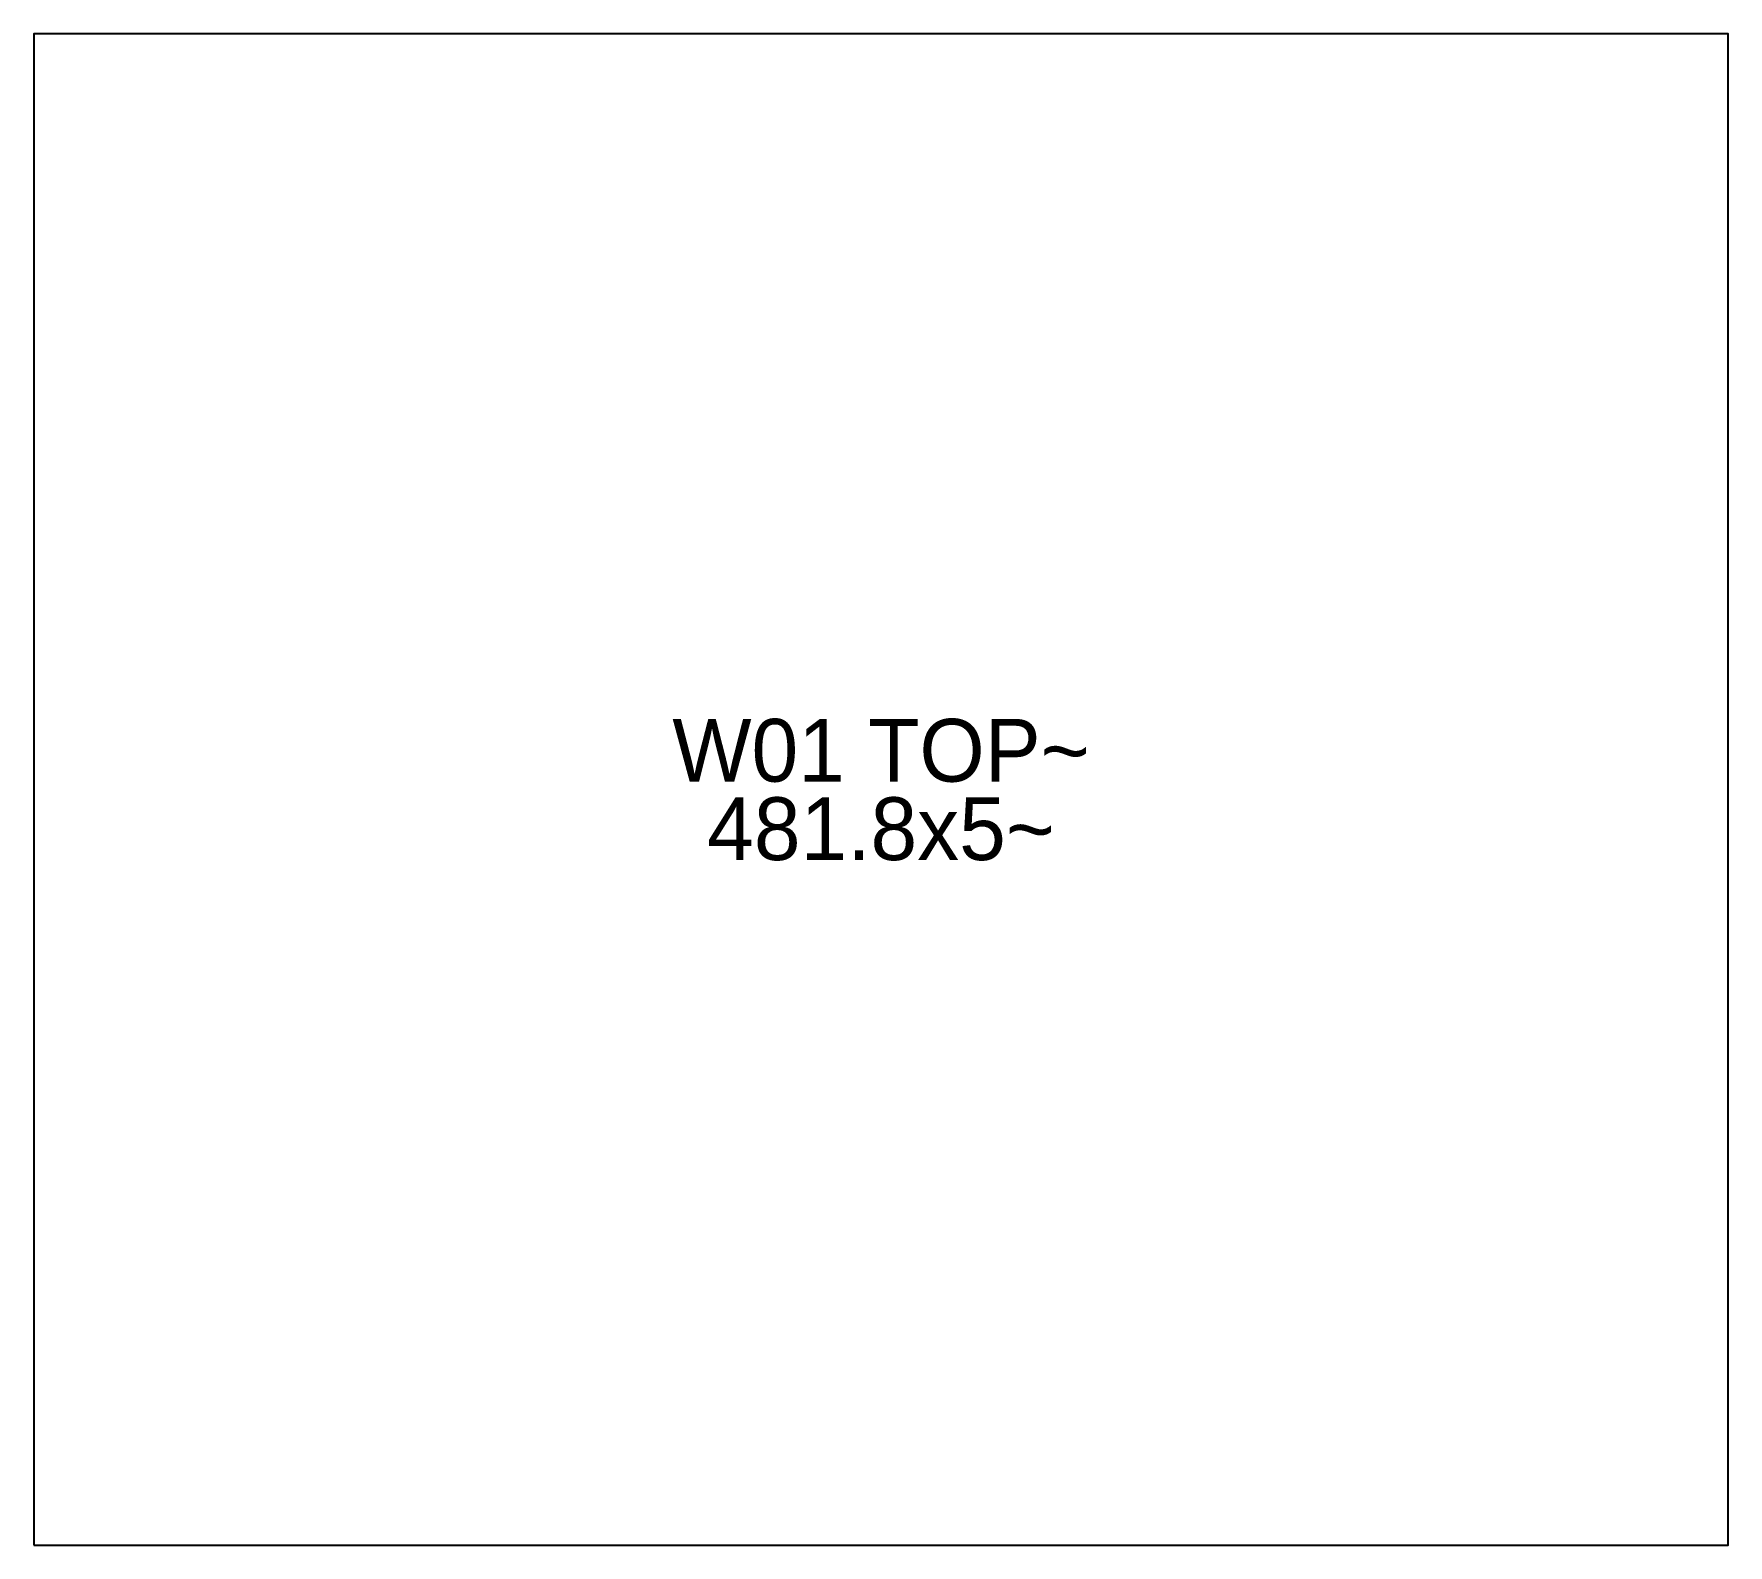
# Model space of a CAD drawing. Extents: x 0 to 540, y 0 to 482.
import ezdxf
from ezdxf.enums import TextEntityAlignment as Align

# ---------------------------------------------------------------- set-up
doc = ezdxf.new("R2010")
doc.units = 0
doc.layers.add('OUTLINE', color=7, linetype='CONTINUOUS')
doc.layers.add('UNIT_NUMBER', color=94, linetype='CONTINUOUS')

msp = doc.modelspace()

# ---------------------------------------------------------------- linework, layer by layer
at = {"layer": 'OUTLINE'}
msp.add_lwpolyline([(0, 0), (540, 0), (540, 481.8182), (0, 481.8182)], close=True, dxfattribs=at)

# ---------------------------------------------------------------- texts
at = {"layer": 'UNIT_NUMBER'}
for s, p in [('W01 TOP~', (270, 253.4091)), ('481.8x5~', (270, 228.4091))]:
    msp.add_text(s, height=20, dxfattribs=at).set_placement(p, align=Align.MIDDLE_CENTER)

doc.saveas('drawing.dxf')
